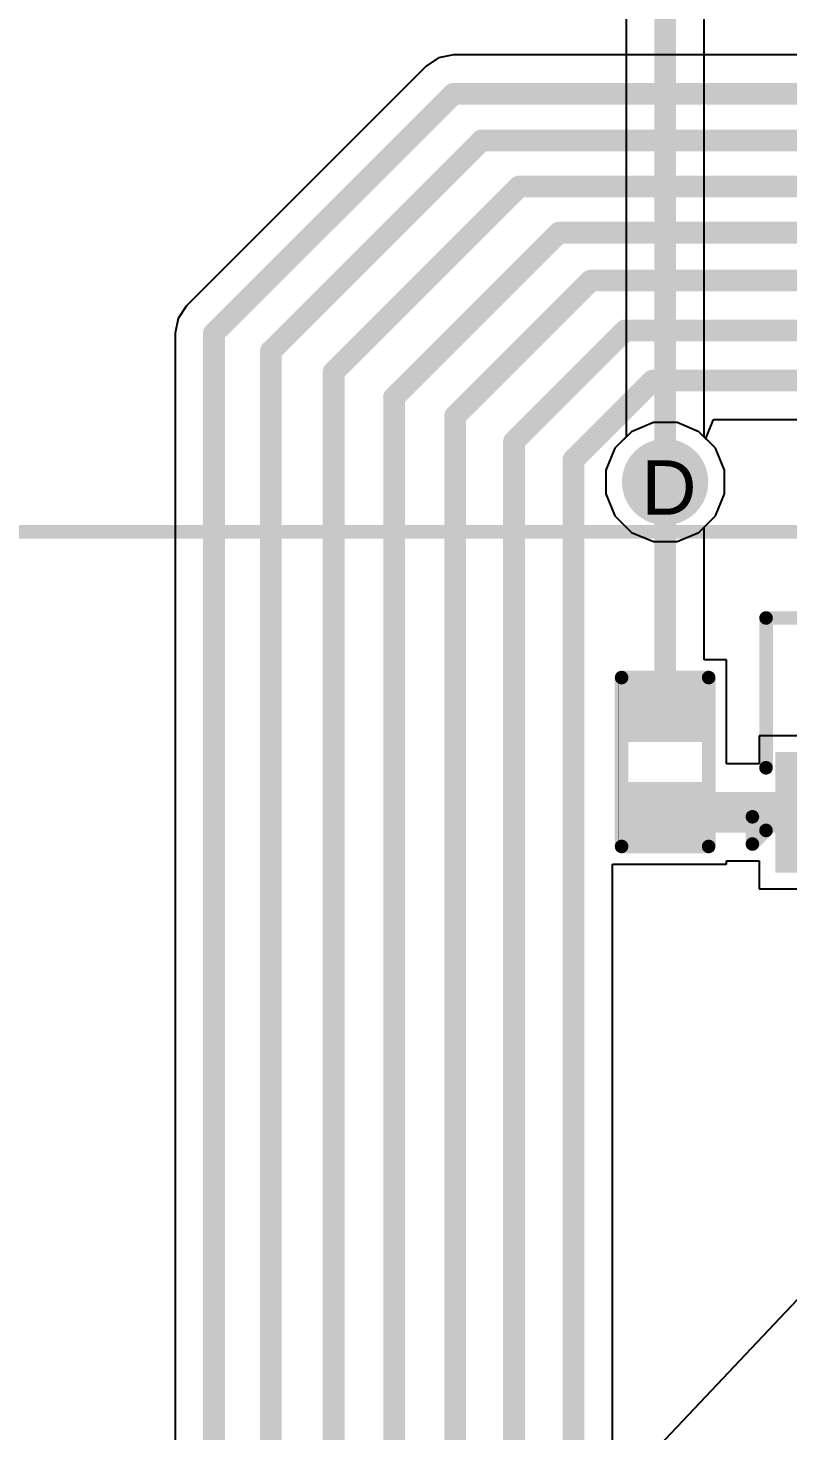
# Model space of a CAD drawing. Header units: inches. Extents: x 0 to 5032, y 0 to 5323.
# Drawn here: x 36.96 to 44.05, y 48.3 to 61.39 of the extents above; entities that cross this region are included whole.
import ezdxf

# ---------------------------------------------------------------- set-up
doc = ezdxf.new("R2010")
doc.units = ezdxf.units.IN
for name, color, linetype in [('Bottom Layer', 5, 'Continuous'), ('Bottom Solder', 6, 'Continuous'), ('Dimension', 6, 'Continuous'), ('Drill Drawing', 1, 'Continuous'), ('Layer 1', 16, 'Continuous'), ('Layer 2', 76, 'Continuous'), ('Top Layer', 1, 'Continuous'), ('Top Overlay', 2, 'Continuous'), ('Top Paste', 8, 'Continuous'), ('Top Solder', 216, 'Continuous'), ('Via Holes', 16, 'Continuous')]:
    doc.layers.add(name, color=color, linetype=linetype)
doc.styles.add('Arial', font='', dxfattribs={"height": 0.2})
doc.styles.get('Arial').set_extended_font_data('Arial')

# ---------------------------------------------------------------- blocks, each defined once
blk = doc.blocks.new('R___0402_383')
at = {"layer": 'Top Layer'}
for points in [[(-0.699, -0.318), (-0.699, 0.317), (-0.241, 0.317), (-0.241, -0.318)], [(0.241, -0.318), (0.241, 0.317), (0.699, 0.317), (0.699, -0.318)]]:
    blk.add_hatch(color=1, dxfattribs=at).paths.add_polyline_path(points)
at = {"layer": 'Top Paste'}
for points in [[(-0.699, -0.318), (-0.699, 0.317), (-0.241, 0.317), (-0.241, -0.318)], [(0.241, -0.318), (0.241, 0.317), (0.699, 0.317), (0.699, -0.318)]]:
    blk.add_hatch(color=8, dxfattribs=at).paths.add_polyline_path(points)
at = {"layer": 'Top Solder'}
for points in [[(-0.754, -0.373), (-0.754, 0.373), (-0.186, 0.373), (-0.186, -0.373)], [(0.186, -0.373), (0.186, 0.373), (0.754, 0.373), (0.754, -0.373)]]:
    blk.add_hatch(color=216, dxfattribs=at).paths.add_polyline_path(points)
at = {"layer": 'Top Overlay'}
for points in [[(-0.787, -0.406, 0.127, 0.127, 0), (-0.787, 0.406, 0.127, 0.127, 0)], [(0.787, 0.406, 0.127, 0.127, 0), (-0.787, 0.406, 0.127, 0.127, 0)], [(0.787, -0.406, 0.127, 0.127, 0), (0.787, 0.406, 0.127, 0.127, 0)], [(0.787, -0.406, 0.127, 0.127, 0), (-0.787, -0.406, 0.127, 0.127, 0)], [(0.813, -0.432, 0.00323, 0.00323, 0), (-0.813, -0.432, 0.00323, 0.00323, 0)]]:
    blk.add_lwpolyline(points, format="xyseb", dxfattribs=at)
for points in [[(-0.819, 0.406, 0.0635, 0.0635, 1), (-0.756, 0.406, 0.0635, 0.0635, 1)], [(-0.819, 0.406, 0.0635, 0.0635, 1), (-0.756, 0.406, 0.0635, 0.0635, 1)], [(0.756, 0.406, 0.0635, 0.0635, 1), (0.819, 0.406, 0.0635, 0.0635, 1)], [(0.756, 0.406, 0.0635, 0.0635, 1), (0.819, 0.406, 0.0635, 0.0635, 1)], [(-0.819, -0.406, 0.0635, 0.0635, 1), (-0.756, -0.406, 0.0635, 0.0635, 1)], [(-0.819, -0.406, 0.0635, 0.0635, 1), (-0.756, -0.406, 0.0635, 0.0635, 1)], [(0.756, -0.406, 0.0635, 0.0635, 1), (0.819, -0.406, 0.0635, 0.0635, 1)], [(0.756, -0.406, 0.0635, 0.0635, 1), (0.819, -0.406, 0.0635, 0.0635, 1)], [(-0.814, -0.432, 0.00161, 0.00161, 1), (-0.812, -0.432, 0.00161, 0.00161, 1)], [(0.812, -0.432, 0.00161, 0.00161, 1), (0.814, -0.432, 0.00161, 0.00161, 1)]]:
    blk.add_lwpolyline(points, format="xyseb", close=True, dxfattribs=at)
blk = doc.blocks.new('S___23_423')
at = {"layer": 'Top Layer'}
for points in [[(-0.41, 1.46), (0.41, 1.46), (0.41, 0.54), (-0.41, 0.54)], [(-1.36, -0.54), (-0.54, -0.54), (-0.54, -1.46), (-1.36, -1.46)], [(0.54, -0.54), (1.36, -0.54), (1.36, -1.46), (0.54, -1.46)]]:
    blk.add_hatch(color=1, dxfattribs=at).paths.add_polyline_path(points)
at = {"layer": 'Top Paste'}
for points in [[(-0.41, 1.46), (0.41, 1.46), (0.41, 0.54), (-0.41, 0.54)], [(-1.36, -0.54), (-0.54, -0.54), (-0.54, -1.46), (-1.36, -1.46)], [(0.54, -0.54), (1.36, -0.54), (1.36, -1.46), (0.54, -1.46)]]:
    blk.add_hatch(color=8, dxfattribs=at).paths.add_polyline_path(points)
at = {"layer": 'Top Solder'}
for points in [[(-0.512, 1.562), (0.512, 1.562), (0.512, 0.438), (-0.512, 0.438)], [(-1.462, -0.438), (-0.438, -0.438), (-0.438, -1.562), (-1.462, -1.562)], [(0.438, -0.438), (1.462, -0.438), (1.462, -1.562), (0.438, -1.562)]]:
    blk.add_hatch(color=216, dxfattribs=at).paths.add_polyline_path(points)
at = {"layer": 'Top Overlay'}
for points in [[(-1.549, -0.584, 0.127, 0.127, 0), (-1.549, 0.813, 0.127, 0.127, 0)], [(-1.549, 0.813, 0.127, 0.127, 0), (-0.559, 0.813, 0.127, 0.127, 0)], [(0.559, 0.813, 0.127, 0.127, 0), (1.549, 0.813, 0.127, 0.127, 0)], [(1.549, -0.584, 0.127, 0.127, 0), (1.549, 0.813, 0.127, 0.127, 0)], [(-0.33, -0.787, 0.127, 0.127, 0), (0.33, -0.787, 0.127, 0.127, 0)], [(-1.676, -1.041, 0.127, 0.127, 0), (-1.549, -1.168, 0.127, 0.127, 0)], [(-1.676, -1.295, 0.127, 0.127, 0), (-1.676, -1.041, 0.127, 0.127, 0)], [(-1.676, -1.295, 0.127, 0.127, 0), (-1.549, -1.168, 0.127, 0.127, 0)]]:
    blk.add_lwpolyline(points, format="xyseb", dxfattribs=at)
for points in [[(-1.581, 0.813, 0.0635, 0.0635, 1), (-1.518, 0.813, 0.0635, 0.0635, 1)], [(-1.581, 0.813, 0.0635, 0.0635, 1), (-1.518, 0.813, 0.0635, 0.0635, 1)], [(-0.591, 0.813, 0.0635, 0.0635, 1), (-0.527, 0.813, 0.0635, 0.0635, 1)], [(0.527, 0.813, 0.0635, 0.0635, 1), (0.591, 0.813, 0.0635, 0.0635, 1)], [(1.518, 0.813, 0.0635, 0.0635, 1), (1.581, 0.813, 0.0635, 0.0635, 1)], [(1.518, 0.813, 0.0635, 0.0635, 1), (1.581, 0.813, 0.0635, 0.0635, 1)], [(-1.581, -0.584, 0.0635, 0.0635, 1), (-1.518, -0.584, 0.0635, 0.0635, 1)], [(1.518, -0.584, 0.0635, 0.0635, 1), (1.581, -0.584, 0.0635, 0.0635, 1)], [(-0.362, -0.787, 0.0635, 0.0635, 1), (-0.298, -0.787, 0.0635, 0.0635, 1)], [(0.298, -0.787, 0.0635, 0.0635, 1), (0.362, -0.787, 0.0635, 0.0635, 1)], [(-1.708, -1.041, 0.0635, 0.0635, 1), (-1.645, -1.041, 0.0635, 0.0635, 1)], [(-1.708, -1.041, 0.0635, 0.0635, 1), (-1.645, -1.041, 0.0635, 0.0635, 1)], [(-1.581, -1.168, 0.0635, 0.0635, 1), (-1.518, -1.168, 0.0635, 0.0635, 1)], [(-1.581, -1.168, 0.0635, 0.0635, 1), (-1.518, -1.168, 0.0635, 0.0635, 1)], [(-1.708, -1.295, 0.0635, 0.0635, 1), (-1.645, -1.295, 0.0635, 0.0635, 1)], [(-1.708, -1.295, 0.0635, 0.0635, 1), (-1.645, -1.295, 0.0635, 0.0635, 1)]]:
    blk.add_lwpolyline(points, format="xyseb", close=True, dxfattribs=at)

msp = doc.modelspace()

# ---------------------------------------------------------------- hatches: boundary and pattern name
at = {"layer": 'Bottom Layer'}
h = msp.add_hatch(color=5, dxfattribs=at)
edge = h.paths.add_edge_path()
edge.add_arc((42.902, 57.153), 0.3, 0, 360)
at = {"layer": 'Bottom Solder'}
h = msp.add_hatch(color=6, dxfattribs=at)
edge = h.paths.add_edge_path()
edge.add_arc((42.902, 57.153), 0.402, 0, 360)
at = {"layer": 'Layer 1'}
h = msp.add_hatch(color=16, dxfattribs=at)
edge = h.paths.add_edge_path()
edge.add_arc((42.902, 57.153), 0.3, 0, 360)
at = {"layer": 'Layer 2'}
h = msp.add_hatch(color=76, dxfattribs=at)
edge = h.paths.add_edge_path()
edge.add_arc((42.902, 57.153), 0.3, 0, 360)
at = {"layer": 'Top Layer'}
h = msp.add_hatch(color=1, dxfattribs=at)
edge = h.paths.add_edge_path()
edge.add_arc((42.902, 57.153), 0.3, 0, 360)
at = {"layer": 'Top Solder'}
h = msp.add_hatch(color=216, dxfattribs=at)
edge = h.paths.add_edge_path()
edge.add_arc((42.902, 57.153), 0.402, 0, 360)
at = {"layer": 'Via Holes'}
h = msp.add_hatch(color=7, dxfattribs=at)
edge = h.paths.add_edge_path()
edge.add_arc((42.902, 57.153), 0.15, 0, 360)

# ---------------------------------------------------------------- linework, layer by layer
at = {"layer": 'Bottom Layer'}
for p, q in [((43.265, 57.574), (43.265, 86.033)), ((42.54, 85.882), (42.54, 57.574)), ((42.54, 57.574), (42.433, 57.467)), ((43.372, 57.467), (43.265, 57.574)), ((42.433, 57.467), (42.348, 57.263)), ((43.456, 57.263), (43.372, 57.467)), ((42.348, 57.263), (42.348, 57.043)), ((43.456, 57.043), (43.456, 57.263)), ((42.348, 57.043), (42.433, 56.839)), ((43.372, 56.839), (43.456, 57.043)), ((42.433, 56.839), (42.589, 56.683)), ((43.216, 56.683), (43.372, 56.839)), ((42.589, 56.683), (42.792, 56.599)), ((43.013, 56.599), (43.216, 56.683)), ((42.792, 56.599), (43.013, 56.599))]:
    msp.add_line(p, q, dxfattribs=at)
msp.add_lwpolyline([(42.902, 57.153, 0.203, 0.203, 0), (42.902, 86.033, 0.203, 0.203, 0)], format="xyseb", dxfattribs=at)
msp.add_lwpolyline([(42.852, 57.153, 0.102, 0.102, 1), (42.953, 57.153, 0.102, 0.102, 1)], format="xyseb", close=True, dxfattribs=at)
at = {"layer": 'Dimension'}
msp.add_lwpolyline([(12.495, 56.688, 0.127, 0.127, 0), (97.015, 56.688, 0.127, 0.127, 0)], format="xyseb", dxfattribs=at)
at = {"layer": 'Layer 1'}
for p, q in [((42.792, 57.707), (42.589, 57.622)), ((43.013, 57.707), (42.792, 57.707)), ((43.216, 57.622), (43.013, 57.707)), ((42.589, 57.622), (42.433, 57.467)), ((43.372, 57.467), (43.216, 57.622)), ((42.433, 57.467), (42.348, 57.263)), ((43.456, 57.263), (43.372, 57.467)), ((42.348, 57.263), (42.348, 57.043)), ((43.456, 57.043), (43.456, 57.263)), ((42.348, 57.043), (42.433, 56.839)), ((43.372, 56.839), (43.456, 57.043)), ((42.433, 56.839), (42.589, 56.683)), ((43.216, 56.683), (43.372, 56.839)), ((42.589, 56.683), (42.792, 56.599)), ((43.013, 56.599), (43.216, 56.683)), ((42.792, 56.599), (43.013, 56.599))]:
    msp.add_line(p, q, dxfattribs=at)
at = {"layer": 'Layer 2'}
for p, q in [((42.792, 57.707), (42.589, 57.622)), ((43.013, 57.707), (42.792, 57.707)), ((43.216, 57.622), (43.013, 57.707)), ((42.589, 57.622), (42.433, 57.467)), ((43.372, 57.467), (43.216, 57.622)), ((42.433, 57.467), (42.348, 57.263)), ((43.456, 57.263), (43.372, 57.467)), ((42.348, 57.263), (42.348, 57.043)), ((43.456, 57.043), (43.456, 57.263)), ((42.348, 57.043), (42.433, 56.839)), ((43.372, 56.839), (43.456, 57.043)), ((42.433, 56.839), (42.589, 56.683)), ((43.216, 56.683), (43.372, 56.839)), ((42.589, 56.683), (42.792, 56.599)), ((43.013, 56.599), (43.216, 56.683)), ((42.792, 56.599), (43.013, 56.599))]:
    msp.add_line(p, q, dxfattribs=at)
at = {"layer": 'Top Layer'}
for p, q in [((40.79, 61.108), (40.673, 61.03)), ((40.929, 61.136), (40.79, 61.108)), ((55.95, 61.136), (40.929, 61.136)), ((40.929, 61.136), (40.929, 61.136)), ((40.673, 61.03), (38.439, 58.797)), ((40.673, 61.03), (40.673, 61.03)), ((38.439, 58.797), (38.361, 58.679)), ((38.361, 58.679), (38.333, 58.54)), ((38.333, 58.54), (38.333, 58.54)), ((38.333, 58.54), (38.333, 43.815)), ((43.281, 57.558), (43.354, 57.736)), ((43.354, 57.736), (54.475, 57.736)), ((43.372, 57.467), (43.281, 57.558)), ((43.456, 57.263), (43.372, 57.467)), ((43.456, 57.043), (43.456, 57.263)), ((43.372, 56.839), (43.456, 57.043)), ((43.265, 56.732), (43.372, 56.839)), ((43.265, 55.494), (43.265, 56.732)), ((43.474, 55.494), (43.265, 55.494)), ((43.474, 54.525), (43.474, 55.494)), ((45.106, 54.786), (43.778, 54.786)), ((43.778, 54.786), (43.778, 54.525)), ((43.778, 54.525), (43.474, 54.525)), ((42.411, 46.432), (42.411, 53.589)), ((42.411, 53.589), (43.474, 53.589)), ((43.474, 53.589), (43.474, 53.619)), ((43.474, 53.619), (43.778, 53.619)), ((43.778, 53.619), (43.778, 53.358)), ((43.778, 53.358), (44.282, 53.358))]:
    msp.add_line(p, q, dxfattribs=at)
for points in [[(38.696, 58.54, 0.203, 0.203, 0), (40.929, 60.773, 0.203, 0.203, 0)], [(40.929, 60.773, 0.203, 0.203, 0), (56.113, 60.773, 0.203, 0.203, 0)], [(39.227, 58.373, 0.203, 0.203, 0), (41.192, 60.338, 0.203, 0.203, 0)], [(41.192, 60.338, 0.203, 0.203, 0), (55.856, 60.338, 0.203, 0.203, 0)], [(39.812, 58.179, 0.203, 0.203, 0), (41.541, 59.908, 0.203, 0.203, 0)], [(41.541, 59.908, 0.203, 0.203, 0), (55.592, 59.908, 0.203, 0.203, 0)], [(40.375, 57.942, 0.203, 0.203, 0), (41.911, 59.478, 0.203, 0.203, 0)], [(41.911, 59.478, 0.203, 0.203, 0), (55.316, 59.478, 0.203, 0.203, 0)], [(40.945, 57.768, 0.203, 0.203, 0), (42.208, 59.031, 0.203, 0.203, 0)], [(42.208, 59.031, 0.203, 0.203, 0), (55.092, 59.031, 0.203, 0.203, 0)], [(38.696, 43.815, 0.203, 0.203, 0), (38.696, 58.54, 0.203, 0.203, 0)], [(41.493, 57.53, 0.203, 0.203, 0), (42.529, 58.566, 0.203, 0.203, 0)], [(42.529, 58.566, 0.203, 0.203, 0), (54.858, 58.566, 0.203, 0.203, 0)], [(39.227, 44.214, 0.203, 0.203, 0), (39.227, 58.373, 0.203, 0.203, 0)], [(39.812, 44.613, 0.203, 0.203, 0), (39.812, 58.179, 0.203, 0.203, 0)], [(42.048, 57.36, 0.203, 0.203, 0), (42.787, 58.099, 0.203, 0.203, 0)], [(42.787, 58.099, 0.203, 0.203, 0), (54.625, 58.099, 0.203, 0.203, 0)], [(40.375, 45.035, 0.203, 0.203, 0), (40.375, 57.942, 0.203, 0.203, 0)], [(40.945, 45.427, 0.203, 0.203, 0), (40.945, 57.768, 0.203, 0.203, 0)], [(41.493, 45.842, 0.203, 0.203, 0), (41.493, 57.53, 0.203, 0.203, 0)], [(42.048, 46.281, 0.203, 0.203, 0), (42.048, 57.36, 0.203, 0.203, 0)], [(42.902, 55.012, 0.203, 0.203, 0), (42.902, 57.153, 0.203, 0.203, 0)], [(42.902, 54.072, 0.381, 0.381, 0), (44.442, 54.072, 0.381, 0.381, 0)]]:
    msp.add_lwpolyline(points, format="xyseb", dxfattribs=at)
for points in [[(40.878, 60.773, 0.102, 0.102, 1), (40.98, 60.773, 0.102, 0.102, 1)], [(40.878, 60.773, 0.102, 0.102, 1), (40.98, 60.773, 0.102, 0.102, 1)], [(41.141, 60.338, 0.102, 0.102, 1), (41.243, 60.338, 0.102, 0.102, 1)], [(41.141, 60.338, 0.102, 0.102, 1), (41.243, 60.338, 0.102, 0.102, 1)], [(41.49, 59.908, 0.102, 0.102, 1), (41.592, 59.908, 0.102, 0.102, 1)], [(41.49, 59.908, 0.102, 0.102, 1), (41.592, 59.908, 0.102, 0.102, 1)], [(41.86, 59.478, 0.102, 0.102, 1), (41.962, 59.478, 0.102, 0.102, 1)], [(41.86, 59.478, 0.102, 0.102, 1), (41.962, 59.478, 0.102, 0.102, 1)], [(42.157, 59.031, 0.102, 0.102, 1), (42.258, 59.031, 0.102, 0.102, 1)], [(42.157, 59.031, 0.102, 0.102, 1), (42.258, 59.031, 0.102, 0.102, 1)], [(38.645, 58.54, 0.102, 0.102, 1), (38.747, 58.54, 0.102, 0.102, 1)], [(38.645, 58.54, 0.102, 0.102, 1), (38.747, 58.54, 0.102, 0.102, 1)], [(42.478, 58.566, 0.102, 0.102, 1), (42.58, 58.566, 0.102, 0.102, 1)], [(42.478, 58.566, 0.102, 0.102, 1), (42.58, 58.566, 0.102, 0.102, 1)], [(39.176, 58.373, 0.102, 0.102, 1), (39.278, 58.373, 0.102, 0.102, 1)], [(39.176, 58.373, 0.102, 0.102, 1), (39.278, 58.373, 0.102, 0.102, 1)], [(39.761, 58.179, 0.102, 0.102, 1), (39.863, 58.179, 0.102, 0.102, 1)], [(39.761, 58.179, 0.102, 0.102, 1), (39.863, 58.179, 0.102, 0.102, 1)], [(42.736, 58.099, 0.102, 0.102, 1), (42.838, 58.099, 0.102, 0.102, 1)], [(42.736, 58.099, 0.102, 0.102, 1), (42.838, 58.099, 0.102, 0.102, 1)], [(40.324, 57.942, 0.102, 0.102, 1), (40.425, 57.942, 0.102, 0.102, 1)], [(40.324, 57.942, 0.102, 0.102, 1), (40.425, 57.942, 0.102, 0.102, 1)], [(40.894, 57.768, 0.102, 0.102, 1), (40.996, 57.768, 0.102, 0.102, 1)], [(40.894, 57.768, 0.102, 0.102, 1), (40.996, 57.768, 0.102, 0.102, 1)], [(41.442, 57.53, 0.102, 0.102, 1), (41.544, 57.53, 0.102, 0.102, 1)], [(41.442, 57.53, 0.102, 0.102, 1), (41.544, 57.53, 0.102, 0.102, 1)], [(41.997, 57.36, 0.102, 0.102, 1), (42.099, 57.36, 0.102, 0.102, 1)], [(41.997, 57.36, 0.102, 0.102, 1), (42.099, 57.36, 0.102, 0.102, 1)], [(42.852, 57.153, 0.102, 0.102, 1), (42.953, 57.153, 0.102, 0.102, 1)], [(42.852, 55.012, 0.102, 0.102, 1), (42.953, 55.012, 0.102, 0.102, 1)], [(42.807, 54.072, 0.191, 0.191, 1), (42.998, 54.072, 0.191, 0.191, 1)]]:
    msp.add_lwpolyline(points, format="xyseb", close=True, dxfattribs=at)
at = {"layer": 'Top Solder'}
msp.add_line((3.115, 6.162), (5032.339, 5323.237), dxfattribs=at)

# ---------------------------------------------------------------- block references
msp.add_blockref('S___23_423', (45.392, 55.072))
at = {"rotation": 270}
msp.add_blockref('R___0402_383', (42.902, 54.542), dxfattribs=at)

# ---------------------------------------------------------------- texts
at = {"layer": 'Drill Drawing', "style": 'Arial'}
msp.add_text('D', height=0.508, dxfattribs=at).set_placement((42.682, 56.848))

doc.saveas('drawing.dxf')
